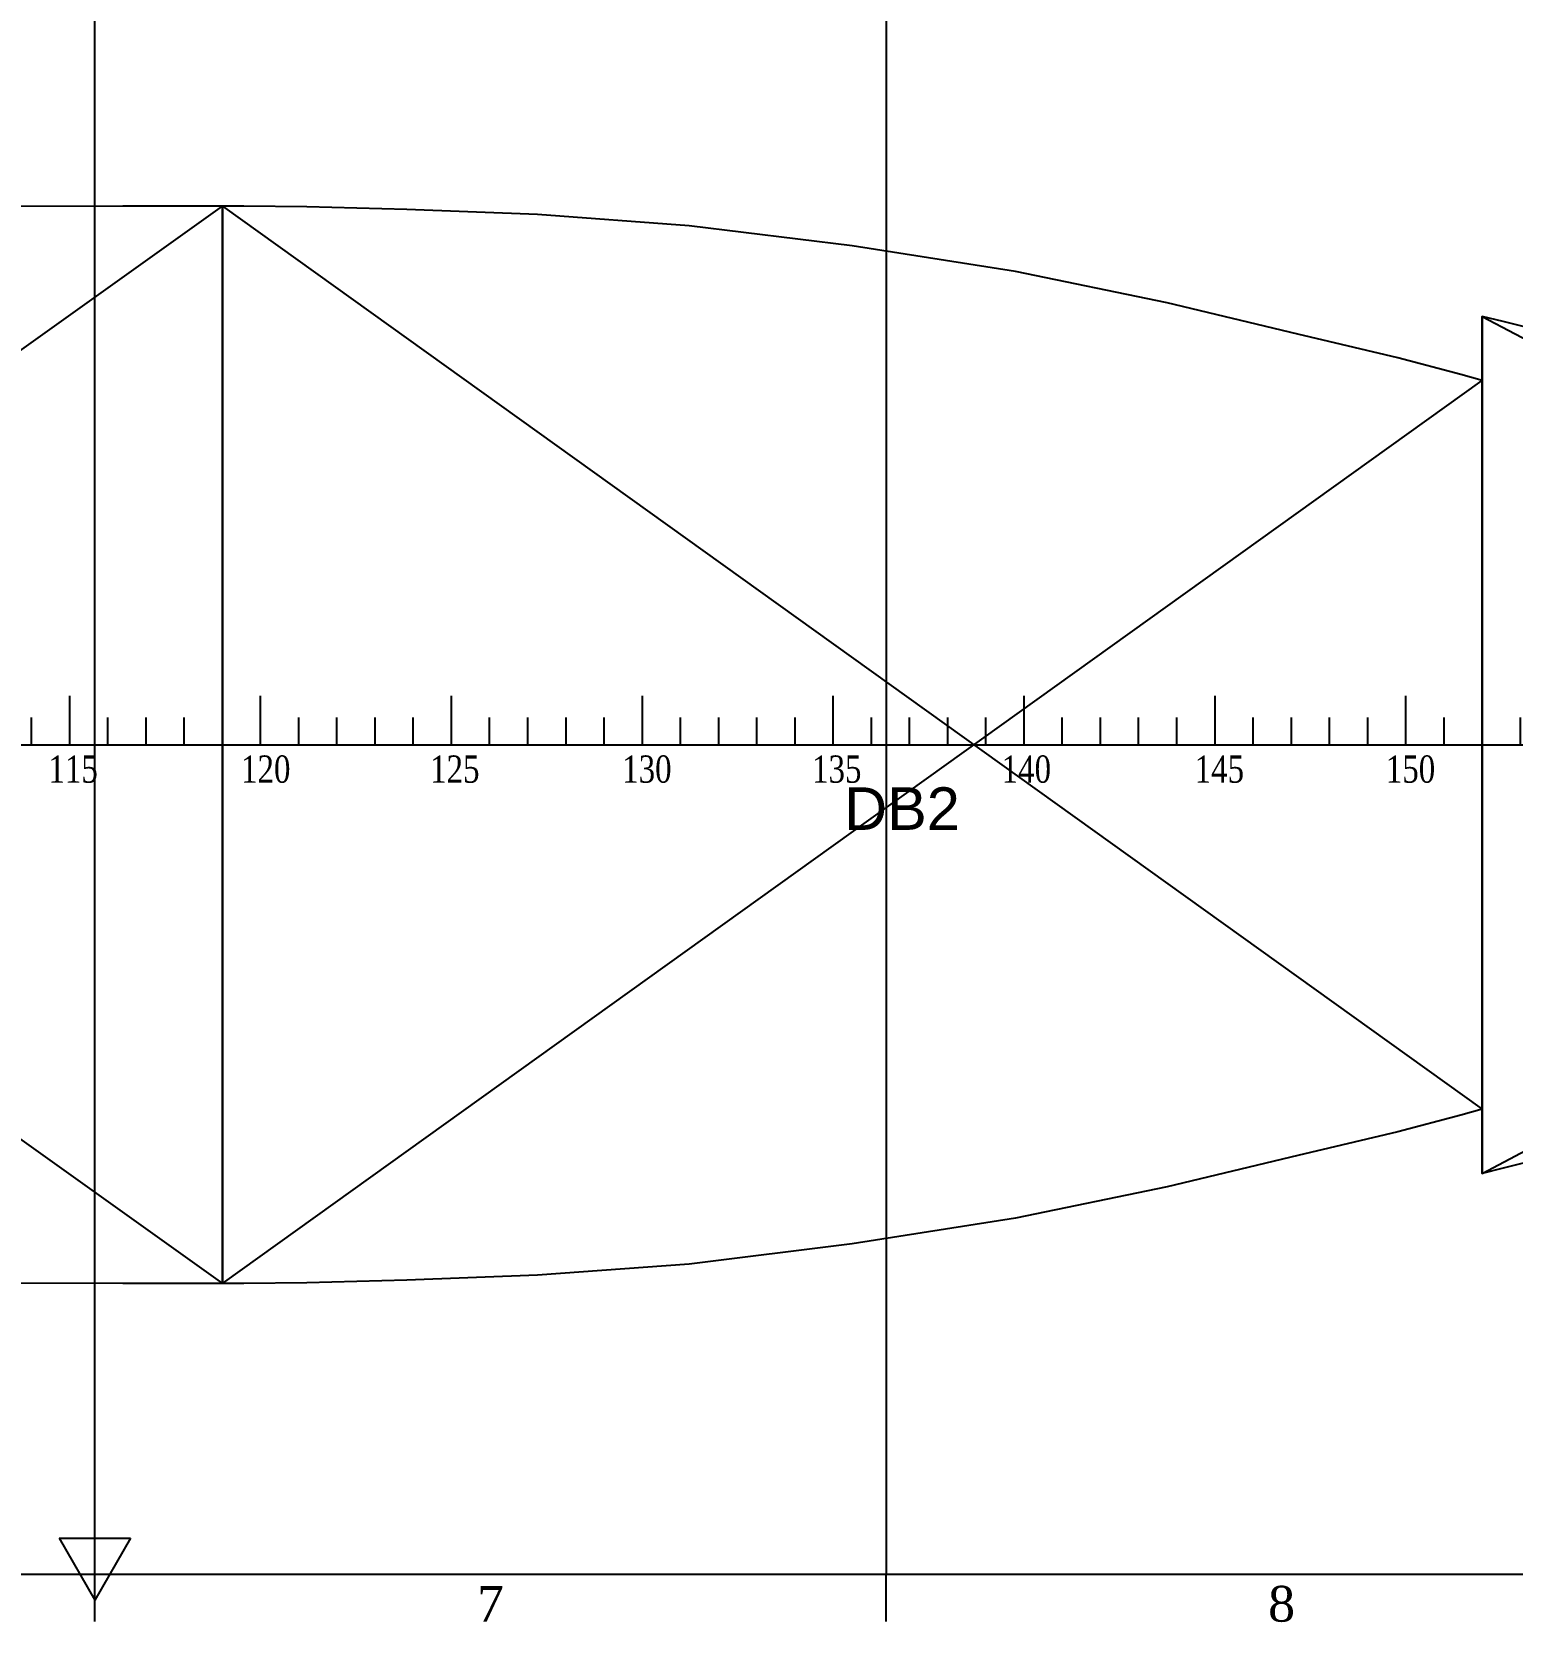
# Model space of a CAD drawing. Header units: millimetres. Extents: x -4 to 3776, y -4 to 4079.
# Drawn here: x 429.4 to 565.1, y -4.4 to 141.4 of the extents above; entities that cross this region are included whole.
import ezdxf
from ezdxf import colors
from ezdxf.entities.mleader import LeaderData, LeaderLine
from ezdxf.math import Vec2, Vec3

# ---------------------------------------------------------------- set-up
doc = ezdxf.new("R2010")
doc.units = ezdxf.units.MM
doc.linetypes.add('ACAD_ISO04W100', pattern=[30, 24, -3, 0, -3])
for name, color, linetype in [('BK_kedu', 255, 'Continuous'), ('DB1', 7, 'Continuous'), ('DB2', 7, 'Continuous'), ('DB3', 7, 'Continuous'), ('ROTATEDREFERENCEFRAME', 7, 'Continuous')]:
    doc.layers.add(name, color=color, linetype=linetype)
doc.layers.add('Sheet$BORDER', color=7, linetype='Continuous', true_color=0x000000)
doc.layers.add('Sheet$GRID', color=254, linetype='Continuous', true_color=0xbebebe)
doc.layers.add('刻度', color=3, linetype='ACAD_ISO04W100', lineweight=13)
doc.styles.add('ROMANC', font='ROMANC.shx', dxfattribs={"width": 0.8, "bigfont": 'HZDX.shx'})
doc.styles.get("Standard").update_dxf_attribs({"font": 'arial.ttf'})

# ---------------------------------------------------------------- blocks, each defined once
blk = doc.blocks.new('BK_0.7')
at = {"color": 4, "lineweight": 25}
for p, q in [((0, 0), (0, 4.41)), ((17.5, 0), (17.5, 4.5)), ((3.5, 0), (3.5, 2.5)), ((7, 0), (7, 2.5)), ((10.5, 0), (10.5, 2.51)), ((14, 0), (14, 2.5)), ((0, 0), (3.5, 0)), ((3.5, 0), (7, 0)), ((7, 0), (10.5, 0)), ((10.5, 0), (14, 0)), ((14, 0), (17.5, 0))]:
    blk.add_line(p, q, dxfattribs=at)
blk = doc.blocks.new('*U491')
at = {"layer": '刻度', "color": 4, "lineweight": 25}
blk.add_blockref('BK_0.7', (-8.75, -2.25), dxfattribs=at)
blk = doc.blocks.new('*U492')
at = {"layer": '刻度', "color": 0, "linetype": 'ByBlock', "lineweight": -2, "transparency": 16777216}
for p in [(315, 0), (332.5, 0), (350, 0), (367.5, 0), (385, 0), (402.5, 0), (420, 0), (437.5, 0), (455, 0)]:
    blk.add_blockref('*U491', p, dxfattribs=at)

msp = doc.modelspace()

# ---------------------------------------------------------------- linework, layer by layer
at = {"layer": 'DB1', "color": 4}
for p, q in [((562.372, 115.339), (657.97, 64.759)), ((562.372, 36.754), (657.97, 87.333))]:
    msp.add_line(p, q, dxfattribs=at)
for points in [[(674.372, 82.775), (672.464, 83.347), (666.87, 84.929), (657.97, 87.333), (646.372, 90.243), (632.866, 94.272), (618.372, 99.186), (603.878, 103.886), (590.372, 107.976), (578.774, 111.166), (569.875, 113.472), (564.28, 114.861), (562.372, 115.339)], [(562.372, 36.771), (562.372, 36.754), (562.372, 76.046), (562.372, 115.339), (562.372, 115.321), (562.372, 113.758), (562.372, 111.904), (562.372, 109.78), (562.372, 107.428), (562.372, 104.889), (562.372, 102.208), (562.372, 99.423), (562.372, 96.561), (562.372, 93.648), (562.372, 90.71), (562.372, 87.773), (562.372, 84.843), (562.372, 81.916), (562.372, 78.986), (562.372, 76.046), (562.372, 76.046), (562.372, 73.107), (562.372, 70.176), (562.372, 67.25), (562.372, 64.32), (562.372, 61.382), (562.372, 58.445), (562.372, 55.532), (562.372, 52.67), (562.372, 49.884), (562.372, 47.203), (562.372, 44.665), (562.372, 42.312), (562.372, 40.188), (562.372, 38.335), (562.372, 36.771)], [(674.372, 69.318), (672.464, 68.745), (666.87, 67.164), (657.97, 64.759), (646.372, 61.849), (632.866, 57.821), (618.372, 52.906), (603.878, 48.207), (590.372, 44.117), (578.774, 40.926), (569.875, 38.621), (564.28, 37.232), (562.372, 36.754)]]:
    msp.add_lwpolyline(points, dxfattribs=at)
at = {"layer": 'DB2', "color": 4}
for p, q in [((446.872, 125.433), (562.372, 42.642)), ((446.872, 26.66), (562.372, 109.451)), ((557.372, 76.046), (564.067, 76.046)), ((558.369, 76.046), (565.064, 76.046))]:
    msp.add_line(p, q, dxfattribs=at)
for points in [[(562.372, 109.451), (560.405, 110.009), (554.635, 111.525), (545.458, 113.712), (533.497, 116.583), (519.569, 119.446), (504.622, 121.793), (489.676, 123.653), (475.747, 124.687), (463.787, 125.13), (454.609, 125.381), (448.84, 125.431), (446.872, 125.433)], [(446.872, 27.439), (446.872, 26.66), (446.872, 76.046), (446.872, 125.433), (446.872, 124.654), (446.872, 122.473), (446.872, 119.779), (446.872, 116.656), (446.872, 113.247), (446.872, 109.697), (446.872, 106.153), (446.872, 102.713), (446.872, 99.36), (446.872, 96.057), (446.872, 92.766), (446.872, 89.452), (446.872, 86.108), (446.872, 82.749), (446.872, 79.389), (446.872, 76.046), (446.872, 76.046), (446.872, 72.703), (446.872, 69.344), (446.872, 65.985), (446.872, 62.64), (446.872, 59.327), (446.872, 56.036), (446.872, 52.733), (446.872, 49.38), (446.872, 45.94), (446.872, 42.395), (446.872, 38.846), (446.872, 35.437), (446.872, 32.313), (446.872, 29.619), (446.872, 27.439)], [(562.372, 44.665), (562.372, 42.642), (562.372, 76.046), (562.372, 109.451), (562.372, 107.428), (562.372, 104.889), (562.372, 102.208), (562.372, 99.423), (562.372, 96.561), (562.372, 93.648), (562.372, 90.71), (562.372, 87.773), (562.372, 84.843), (562.372, 81.916), (562.372, 78.986), (562.372, 76.046), (562.372, 76.046), (562.372, 73.107), (562.372, 70.176), (562.372, 67.25), (562.372, 64.32), (562.372, 61.382), (562.372, 58.445), (562.372, 55.532), (562.372, 52.67), (562.372, 49.884), (562.372, 47.203), (562.372, 44.665)], [(562.372, 42.642), (560.405, 42.084), (554.635, 40.567), (545.458, 38.381), (533.497, 35.51), (519.569, 32.647), (504.622, 30.299), (489.676, 28.44), (475.747, 27.406), (463.787, 26.963), (454.609, 26.711), (448.84, 26.661), (446.872, 26.66)]]:
    msp.add_lwpolyline(points, dxfattribs=at)
at = {"layer": 'DB3', "color": 4}
for p, q in [((310.372, 28.027), (446.872, 125.433)), ((310.372, 124.065), (446.872, 26.66))]:
    msp.add_line(p, q, dxfattribs=at)
for points in [[(446.872, 125.433), (444.547, 125.434), (437.729, 125.433), (426.882, 125.41), (412.747, 125.385), (396.287, 125.388), (378.622, 125.394), (360.958, 125.309), (344.497, 125.077), (330.362, 124.744), (319.516, 124.402), (312.698, 124.157), (310.372, 124.065)], [(446.872, 27.439), (446.872, 26.66), (446.872, 76.046), (446.872, 125.433), (446.872, 124.654), (446.872, 122.473), (446.872, 119.779), (446.872, 116.656), (446.872, 113.247), (446.872, 109.697), (446.872, 106.153), (446.872, 102.713), (446.872, 99.36), (446.872, 96.057), (446.872, 92.766), (446.872, 89.452), (446.872, 86.108), (446.872, 82.749), (446.872, 79.389), (446.872, 76.046), (446.872, 76.046), (446.872, 72.703), (446.872, 69.344), (446.872, 65.985), (446.872, 62.64), (446.872, 59.327), (446.872, 56.036), (446.872, 52.733), (446.872, 49.38), (446.872, 45.94), (446.872, 42.395), (446.872, 38.846), (446.872, 35.437), (446.872, 32.313), (446.872, 29.619), (446.872, 27.439)], [(446.872, 26.66), (444.547, 26.659), (437.729, 26.659), (426.882, 26.683), (412.747, 26.707), (396.287, 26.705), (378.622, 26.699), (360.958, 26.783), (344.497, 27.016), (330.362, 27.349), (319.516, 27.691), (312.698, 27.935), (310.372, 28.027)]]:
    msp.add_lwpolyline(points, dxfattribs=at)
at = {"layer": 'ROTATEDREFERENCEFRAME', "color": 255}
msp.add_line((39.495, 76.046), (709.495, 76.046), dxfattribs=at)
at = {"layer": 'Sheet$BORDER', "color": 6, "true_color": 0xff00ff}
for p, q in [((435.182, -4.355), (435.182, 4.381)), ((-4.361, 0.013), (874.726, 0.013)), ((507.712, -4.355), (507.712, 0.013))]:
    msp.add_line(p, q, dxfattribs=at)
at = {"layer": 'Sheet$BORDER', "color": 7, "true_color": 0xffffff}
for p, q in [((431.906, 3.289), (438.459, 3.289)), ((431.906, 3.289), (435.182, -2.386)), ((438.459, 3.289), (435.182, -2.386))]:
    msp.add_line(p, q, dxfattribs=at)
at = {"layer": 'Sheet$GRID'}
for points in [[(435.182, 0.013), (435.182, 608.276)], [(507.712, 608.276), (507.712, 0.013)], [(0.007, 76.046), (870.358, 76.046)]]:
    msp.add_lwpolyline(points, dxfattribs=at)

# ---------------------------------------------------------------- block references
at = {"layer": '刻度', "color": 4, "lineweight": 25}
msp.add_blockref('*U492', (109.122, 78.297), dxfattribs=at)

# ---------------------------------------------------------------- texts
at = {"layer": 'DB2', "color": 4}
msp.add_text('DB2', height=3.9042, dxfattribs=at).set_placement((503.872, 68.249))
at = {"layer": 'Sheet$BORDER', "char_height": 3.2761, "attachment_point": 2, "line_spacing_factor": 0.963855}
for s, insert, width in [('\\fTimes New Roman;7', (471.447, -1.079), 5.31028), ('\\fTimes New Roman;8', (543.976, -1.079), 5.1604)]:
    msp.add_mtext(s, dxfattribs=dict(at, insert=insert, width=width))
at = {"layer": '刻度', "color": 4, "lineweight": 25, "char_height": 2.5, "attachment_point": 1, "style": 'ROMANC'}
for s, width, insert in [('{\\fTimes New Roman|b0|i0|c0|p18;115}', 3.91495, (430.921, 75.076)), ('{\\fTimes New Roman|b0|i0|c0|p18;120}', 3.80737, (448.579, 75.076)), ('{\\fTimes New Roman|b0|i0|c0|p18;125}', 3.91495, (465.915, 75.076)), ('{\\fTimes New Roman|b0|i0|c0|p18;130}', 3.91495, (483.521, 75.076)), ('{\\fTimes New Roman|b0|i0|c0|p18;135}', 3.91495, (500.929, 75.076)), ('{\\fTimes New Roman|b0|i0|c0|p18;140}', 3.91495, (518.312, 75.076)), ('{\\fTimes New Roman|b0|i0|c0|p18;145}', 3.91495, (536.006, 75.076)), ('{\\fTimes New Roman|b0|i0|c0|p18;150}', 3.91495, (553.53, 75.076))]:
    msp.add_mtext_dynamic_manual_height_columns(s, width=width, gutter_width=15, heights=[2.449], dxfattribs=dict(at, insert=insert))

# ---------------------------------------------------------------- leaders
at = {"layer": 'BK_kedu'}
ml = msp.add_multileader_mtext('Standard', dxfattribs=at)
ml.set_content('', color=256)
ml.set_leader_properties()
ml.build(insert=Vec2(0, 0))
ml.multileader.update_dxf_attribs({"text_right_attachment_type": 6, "dogleg_length": 0.36, "arrow_head_size": 0.18})
ctx = ml.context
ctx.base_point, ctx.char_height, ctx.arrow_head_size, ctx.landing_gap_size, ctx.plane_origin = Vec3(3775.999, 4079.328), 0.18, 0.18, 0.09, Vec3(3774.639, 4079.328)
ctx.right_attachment = 6
notes = []
notes.append((ctx, [(0, (0, 0, 0), (0, 0), (1, 0), 1, [])]))
ctx.mtext.insert, ctx.mtext.flow_direction = Vec3(3776.089, 4079.418), 5
for ctx, leaders in notes:
    for number, flags, end, landing, length, lines in leaders:
        leader = LeaderData()
        leader.index, (leader.has_last_leader_line, leader.has_dogleg_vector, leader.attachment_direction) = number, flags
        leader.last_leader_point, leader.dogleg_vector, leader.dogleg_length = Vec3(end), Vec3(landing), length
        for number, points, colour, breaks in lines:
            line = LeaderLine()
            line.index, line.vertices, line.color, line.breaks = number, Vec3.list(points), colors.encode_raw_color(colour), breaks
            leader.lines.append(line)
        ctx.leaders.append(leader)

doc.saveas('drawing.dxf')
